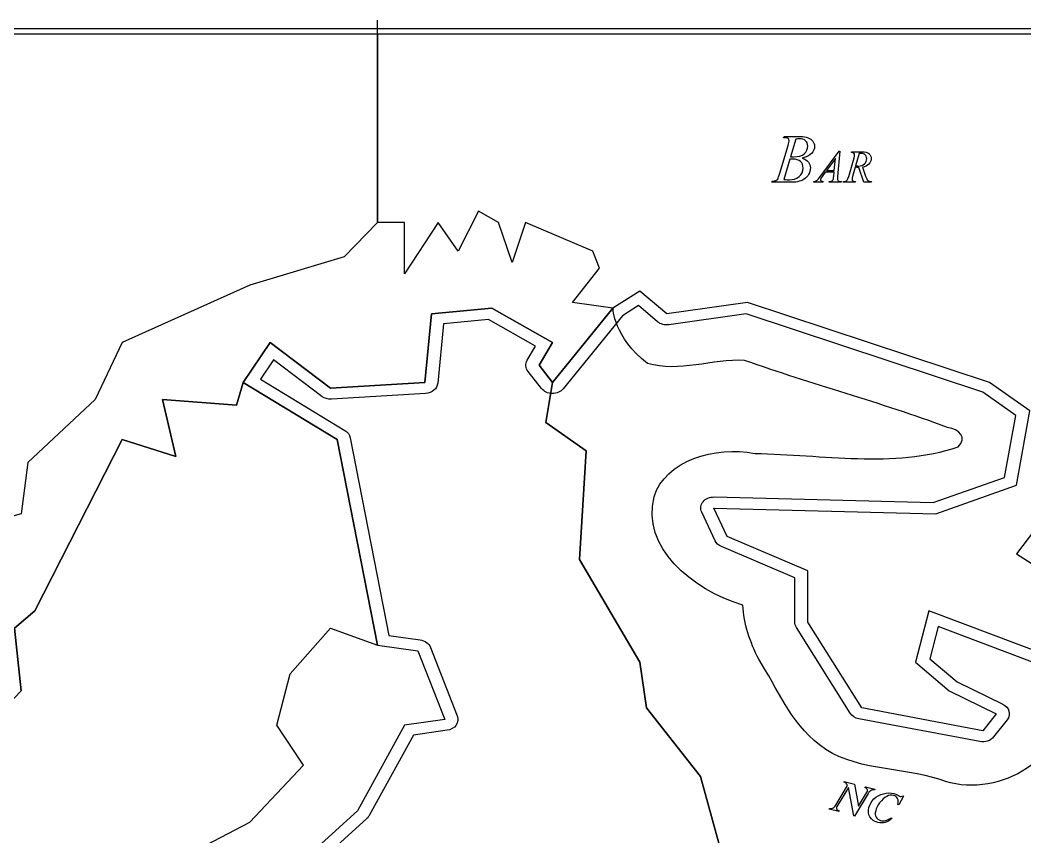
# Model space of a CAD drawing. Extents: x 1 to 639, y -1 to 499.
# Drawn here: x 325.4 to 481.5, y 371.9 to 498.9 of the extents above; entities that cross this region are included whole.
import ezdxf

# ---------------------------------------------------------------- set-up
doc = ezdxf.new("R2010")
doc.units = 0
for name, color, linetype in [('Background', 7, 'CONTINUOUS'), ('Dividing_Lines', 7, 'CONTINUOUS'), ('Label_Land', 7, 'CONTINUOUS'), ('Label_Sea', 7, 'CONTINUOUS'), ('Land', 7, 'CONTINUOUS'), ('Nations', 7, 'CONTINUOUS'), ('Seas', 7, 'CONTINUOUS')]:
    doc.layers.add(name, color=color, linetype=linetype)

msp = doc.modelspace()

# ---------------------------------------------------------------- linework, layer by layer
at = {"layer": 'Background', "color": 1}
msp.add_lwpolyline([(638.64735, 497.531739), (1.344743, 497.531739)], dxfattribs=at)
at = {"layer": 'Dividing_Lines', "color": 2}
for points in [[(380.963088, 496.545788), (380.966792, 498.876493)], [(380.963088, 496.714629), (380.963088, 467.407798), (375.739342, 462.079291), (361.112708, 457.638855), (341.262275, 448.758006), (337.083263, 439.87715), (326.635667, 430.10821), (325.590934, 422.115435), (319.322349, 420.339261), (307.829994, 398.137126), (292.158626, 379.487321), (283.800549, 377.71116), (278.576777, 370.606466), (272.308193, 371.494556), (249.323545, 359.949438), (250.349643, 354.620553), (246.189263, 348.404335), (244.099744, 336.859213), (246.171388, 331.53037), (242.010235, 326.202181)]]:
    msp.add_lwpolyline(points, dxfattribs=at)
at = {"layer": 'Label_Land', "color": 7}
for points in [[(452.133409, 376.801266), (453.992135, 379.890558)], [(457.192684, 378.637524), (455.060604, 375.11877), (454.930712, 375.15241), (454.101792, 379.557653), (452.399952, 376.732235)], [(453.402629, 380.383988), (453.473204, 380.499837), (455.03844, 380.09446)], [(455.03844, 380.09446), (455.681864, 376.650771), (456.919283, 378.708331)], [(456.680121, 379.535158), (456.750696, 379.651007), (458.220261, 379.270408), (458.153131, 379.153667)], [(462.67033, 378.230272), (461.944436, 376.855871), (461.811165, 376.890386)], [(462.543882, 378.26302), (462.67033, 378.230272)], [(452.683844, 375.922824), (452.620028, 375.805225), (451.109452, 376.196445), (451.173268, 376.314044)], [(460.728567, 374.810855), (460.892614, 374.768369)]]:
    msp.add_lwpolyline(points, dxfattribs=at)
for points in [[(453.755692, 380.227298), (453.683769, 380.287009), (453.566081, 380.339239), (453.402629, 380.383988)], [(453.992135, 379.890558), (453.906429, 380.05534), (453.827615, 380.167587), (453.755692, 380.227298)], [(457.018034, 379.320766), (456.96523, 379.406942), (456.852593, 379.478406), (456.680121, 379.535158)], [(456.919283, 378.708331), (456.985533, 378.821675), (457.031135, 378.925867), (457.056089, 379.020905)], [(457.056089, 379.020905), (457.085797, 379.134047), (457.073112, 379.234), (457.018034, 379.320766)], [(457.647324, 379.117912), (457.502203, 379.056411), (457.350657, 378.896282), (457.192684, 378.637524)], [(458.153131, 379.153667), (457.963321, 379.190741), (457.794719, 379.178823), (457.647324, 379.117912)], [(458.085039, 377.768405), (458.477383, 378.159801), (458.964731, 378.431131), (459.547086, 378.582396)], [(460.072393, 378.178094), (459.690135, 377.991923), (459.31859, 377.651934), (458.957757, 377.158126)], [(459.547086, 378.582396), (460.13231, 378.735335), (460.67669, 378.7466), (461.180226, 378.61619)], [(461.117415, 378.335203), (460.802992, 378.416635), (460.454651, 378.364265), (460.072393, 378.178094)], [(461.747314, 377.856687), (461.619013, 378.100169), (461.409047, 378.259674), (461.117415, 378.335203)], [(461.180226, 378.61619), (461.371614, 378.566623), (461.599017, 378.464228), (461.862435, 378.309005)], [(461.811165, 376.890386), (461.899768, 377.292779), (461.878484, 377.614879), (461.747314, 377.856687)], [(461.862435, 378.309005), (461.997567, 378.230506), (462.093612, 378.183882), (462.150569, 378.16913)], [(462.150569, 378.16913), (462.264483, 378.139628), (462.395587, 378.170925), (462.543882, 378.26302)], [(451.173268, 376.314044), (451.303149, 376.280407), (451.398402, 376.267821), (451.459025, 376.276287)], [(451.459025, 376.276287), (451.564226, 376.287709), (451.675756, 376.332533), (451.793615, 376.410761)], [(451.793615, 376.410761), (451.91209, 376.491246), (452.025355, 376.621414), (452.133409, 376.801266)], [(452.280666, 376.458624), (452.248582, 376.336431), (452.26261, 376.227671), (452.322752, 376.132344)], [(452.399952, 376.732235), (452.342411, 376.633552), (452.302649, 376.542348), (452.280666, 376.458624)], [(457.46122, 374.975547), (457.210259, 375.400632), (457.155779, 375.883581), (457.297781, 376.424397)], [(457.297781, 376.424397), (457.430871, 376.93127), (457.69329, 377.379273), (458.085039, 377.768405)], [(458.957757, 377.158126), (458.665267, 376.757787), (458.461983, 376.340386), (458.347906, 375.905924)], [(452.322752, 376.132344), (452.385763, 376.038691), (452.506127, 375.968851), (452.683844, 375.922824)], [(458.679293, 374.123573), (458.121075, 374.268145), (457.71505, 374.552136), (457.46122, 374.975547)], [(458.347906, 375.905924), (458.245713, 375.516718), (458.263276, 375.194373), (458.400596, 374.938888)], [(458.400596, 374.938888), (458.540786, 374.685078), (458.77835, 374.5148), (459.11329, 374.428054)], [(460.892614, 374.768369), (460.49957, 374.420656), (460.136089, 374.199413), (459.80217, 374.104641)], [(459.901257, 374.412484), (460.155431, 374.472324), (460.431202, 374.605115), (460.728567, 374.810855)], [(459.80217, 374.104641), (459.470527, 374.009279), (459.096235, 374.01559), (458.679293, 374.123573)], [(459.11329, 374.428054), (459.384427, 374.357833), (459.647082, 374.352643), (459.901257, 374.412484)]]:
    msp.add_open_spline(points, degree=3, dxfattribs=at)
at = {"layer": 'Label_Sea', "color": 3}
for points in [[(443.464118, 475.076354), (444.751518, 479.396169)], [(444.046905, 480.590564), (444.121059, 480.785245), (446.685245, 480.785245)], [(445.93296, 480.369574), (445.122388, 477.628255)], [(449.811027, 474.650159), (452.671896, 478.515712), (452.795486, 478.515712)], [(452.795486, 478.515712), (452.431702, 474.558957)], [(454.572056, 478.277184), (454.614439, 478.406972), (456.175567, 478.406972)], [(455.80117, 478.126352), (455.236049, 476.214621)], [(444.995239, 477.233633), (444.078676, 474.113473)], [(454.162363, 474.576496), (454.999415, 477.449353)], [(451.827758, 474.611574), (451.884246, 475.214909), (450.513877, 475.214909), (450.026469, 474.558957)], [(455.176034, 476.014678), (454.762781, 474.576496)], [(456.493441, 473.650447), (455.727017, 475.962062)], [(456.323908, 476.014678), (456.790124, 474.622097)], [(444.825706, 473.650447), (442.192621, 473.650447), (442.261519, 473.845128)], [(450.171285, 473.780234), (450.132428, 473.650447), (448.716115, 473.650447), (448.754972, 473.780234)], [(453.025169, 473.780234), (452.98621, 473.650447), (451.100156, 473.650447), (451.139013, 473.780234), (451.220253, 473.780234)], [(455.207805, 473.780234), (455.176034, 473.650447), (453.32175, 473.650447), (453.360607, 473.780234)], [(457.676612, 473.780234), (457.637789, 473.650447), (456.493441, 473.650447)]]:
    msp.add_lwpolyline(points, dxfattribs=at)
for points in [[(444.046905, 480.590565)], [(452.096162, 477.347627), (450.708128, 475.470975), (451.912524, 475.470975)]]:
    msp.add_lwpolyline(points, close=True, dxfattribs=at)
for points in [[(444.216438, 480.585302), (444.156401, 480.585302), (444.09989, 480.587057), (444.046905, 480.590565)], [(444.76742, 480.469546), (444.672052, 480.546717), (444.488392, 480.585302), (444.216438, 480.585302)], [(444.751518, 479.396169), (444.861014, 479.760977), (444.915762, 480.017044), (444.915762, 480.16437)], [(444.915762, 480.16437), (444.915762, 480.294157), (444.866315, 480.395883), (444.76742, 480.469546)], [(446.420367, 480.432714), (446.293217, 480.432714), (446.130748, 480.411668), (445.93296, 480.369574)], [(447.469335, 480.127539), (447.250367, 480.330989), (446.90071, 480.432714), (446.420367, 480.432714)], [(446.685245, 480.785245), (447.116153, 480.785245), (447.499377, 480.718597), (447.834916, 480.585302)], [(447.797823, 479.285675), (447.797823, 479.646974), (447.688327, 479.927596), (447.469335, 480.127539)], [(447.834916, 480.585302), (448.173982, 480.452007), (448.426507, 480.266095), (448.592492, 480.027567)], [(448.592492, 480.027567), (448.762025, 479.789039), (448.846791, 479.53648), (448.846791, 479.26989)], [(445.620375, 477.617731), (446.355018, 477.617731), (446.900699, 477.775581), (447.257419, 478.09128)], [(448.396478, 478.15442), (448.099795, 477.82469), (447.614151, 477.5809), (446.939545, 477.42305)], [(447.257419, 478.09128), (447.617688, 478.410487), (447.797823, 478.808618), (447.797823, 479.285675)], [(448.846791, 479.26989), (448.846791, 478.859481), (448.696687, 478.487658), (448.396478, 478.15442)], [(454.949979, 478.168444), (454.862862, 478.243276), (454.736887, 478.279523), (454.572056, 478.277184)], [(455.084181, 477.894838), (455.084181, 478.00241), (455.039447, 478.093611), (454.949979, 478.168444)], [(454.999415, 477.449353), (455.055926, 477.64111), (455.084181, 477.789605), (455.084181, 477.894838)], [(456.069609, 478.154413), (455.994246, 478.154413), (455.904766, 478.145059), (455.80117, 478.126352)], [(456.730076, 477.947455), (456.584096, 478.085427), (456.363941, 478.154413), (456.069609, 478.154413)], [(456.175567, 478.406972), (456.698294, 478.406972), (457.07503, 478.308754), (457.305776, 478.112319)], [(456.952571, 477.351135), (456.952571, 477.61071), (456.878406, 477.809483), (456.730076, 477.947455)], [(457.305776, 478.112319), (457.536521, 477.915885), (457.651894, 477.65748), (457.651894, 477.337104)], [(445.408458, 477.249416), (445.295436, 477.249416), (445.157697, 477.244155), (444.995239, 477.233633)], [(445.122388, 477.628255), (445.351959, 477.621239), (445.517954, 477.617731), (445.620375, 477.617731)], [(446.679956, 476.886362), (446.418604, 477.128398), (445.994771, 477.249416), (445.408458, 477.249416)], [(447.077307, 475.876125), (447.077307, 476.307581), (446.944857, 476.644326), (446.679956, 476.886362)], [(446.939545, 477.42305), (447.373979, 477.261693), (447.693628, 477.047719), (447.898491, 476.781129)], [(447.898491, 476.781129), (448.103332, 476.514539), (448.205753, 476.22164), (448.205753, 475.902434)], [(455.236049, 476.214621), (455.386753, 476.193574), (455.520966, 476.183051), (455.63869, 476.183051)], [(455.63869, 476.183051), (456.043693, 476.183051), (456.363929, 476.29413), (456.599399, 476.516288)], [(457.295197, 476.495242), (457.059727, 476.242683), (456.735964, 476.082495), (456.323908, 476.014678)], [(456.599399, 476.516288), (456.834847, 476.740785), (456.952571, 477.019067), (456.952571, 477.351135)], [(457.651894, 477.337104), (457.651894, 477.03076), (457.532995, 476.750139), (457.295197, 476.495242)], [(443.125052, 474.160827), (443.209819, 474.294123), (443.322841, 474.599298), (443.464118, 475.076354)], [(446.436269, 474.534405), (446.863628, 474.864135), (447.077307, 475.311375), (447.077307, 475.876125)], [(447.930262, 474.886935), (447.746601, 474.564221), (447.509967, 474.313415), (447.220359, 474.134519)], [(448.205753, 475.902434), (448.205753, 475.548149), (448.113923, 475.20965), (447.930262, 474.886935)], [(449.214135, 473.952115), (449.348338, 474.062025), (449.547301, 474.294706), (449.811027, 474.650159)], [(455.727017, 475.962062), (455.548058, 475.959723), (455.364397, 475.977261), (455.176034, 476.014678)], [(456.790124, 474.622097), (456.903146, 474.280675), (457.016168, 474.058517), (457.12919, 473.955623)], [(442.261519, 473.845128), (442.536999, 473.852144), (442.724186, 473.878452), (442.82308, 473.924053)], [(442.82308, 473.924053), (442.964358, 473.983685), (443.065015, 474.06261), (443.125052, 474.160827)], [(444.078676, 474.113473), (444.460125, 474.064364), (444.758582, 474.039809), (444.974047, 474.039809)], [(446.18197, 473.739895), (445.89234, 473.680263), (445.440252, 473.650447), (444.825706, 473.650447)], [(444.974047, 474.039809), (445.525029, 474.039809), (446.012437, 474.204674), (446.436269, 474.534405)], [(447.220359, 474.134519), (446.934255, 473.955623), (446.588126, 473.824082), (446.18197, 473.739895)], [(448.754972, 473.780234), (448.929207, 473.78725), (449.082261, 473.844543), (449.214135, 473.952115)], [(449.81808, 474.239751), (449.789824, 474.176612), (449.775696, 474.11698), (449.775696, 474.060855)], [(449.775696, 474.060855), (449.775696, 473.986023), (449.806303, 473.921714), (449.867515, 473.867928)], [(450.026469, 474.558957), (449.915798, 474.411631), (449.846335, 474.305229), (449.81808, 474.239751)], [(449.867515, 473.867928), (449.928751, 473.814143), (450.030007, 473.784911), (450.171285, 473.780234)], [(451.220253, 473.780234), (451.373307, 473.780234), (451.498106, 473.812974), (451.59465, 473.878452)], [(451.59465, 473.878452), (451.662938, 473.922884), (451.715911, 473.996546), (451.75357, 474.099441)], [(451.75357, 474.099441), (451.779475, 474.171934), (451.804204, 474.342645), (451.827758, 474.611574)], [(452.431702, 474.558957), (452.41294, 474.374215), (452.403559, 474.252613), (452.403559, 474.19415)], [(452.403559, 474.19415), (452.403559, 474.10061), (452.421214, 474.029286), (452.456522, 473.980177)], [(452.456522, 473.980177), (452.501278, 473.91236), (452.561327, 473.862082), (452.636667, 473.829343)], [(452.636667, 473.829343), (452.714359, 473.796604), (452.843859, 473.780234), (453.025169, 473.780234)], [(453.360607, 473.780234), (453.534842, 473.78725), (453.652577, 473.804789), (453.713812, 473.832851)], [(453.713812, 473.832851), (453.810356, 473.872606), (453.880994, 473.926391), (453.925728, 473.994208)], [(453.925728, 473.994208), (454.001069, 474.104118), (454.079947, 474.298214), (454.162363, 474.576496)], [(454.762781, 474.576496), (454.708621, 474.389416), (454.68154, 474.231567), (454.68154, 474.102949)], [(454.68154, 474.102949), (454.68154, 474.004731), (454.715684, 473.927561), (454.783972, 473.871436)], [(454.783972, 473.871436), (454.835782, 473.829343), (454.977059, 473.798942), (455.207805, 473.780234)], [(457.12919, 473.955623), (457.242212, 473.852728), (457.424686, 473.794266), (457.676612, 473.780234)]]:
    msp.add_open_spline(points, degree=3, dxfattribs=at)
at = {"layer": 'Land', "color": 5}
for points in [[(316.188076, 384.815854), (325.590912, 394.584788), (324.546126, 404.353735), (327.680405, 407.017978), (341.262254, 433.660559), (349.620331, 430.996297), (347.530812, 439.877158), (359.023141, 438.989074), (360.0679, 442.541418), (364.246939, 448.758014), (373.649776, 441.653326), (388.276384, 442.541418), (389.321143, 453.198434), (398.723953, 454.086526), (408.12679, 448.758014), (406.037297, 445.20567), (408.12679, 442.541418), (417.5296, 454.086526), (411.261069, 454.97461), (415.440081, 460.303125), (414.395348, 462.967388), (403.947752, 467.407806), (401.858232, 461.191204), (399.76874, 467.407806), (396.634461, 469.183984), (393.500155, 462.967388), (390.365877, 467.407806), (385.142078, 459.415039), (385.142078, 467.407806), (380.963093, 467.407806), (375.739321, 462.079299), (361.112687, 457.638863), (341.262254, 448.758014), (337.083242, 439.877158), (326.635646, 430.108218), (325.590912, 422.115442), (319.322328, 420.339267)], [(485.438949, 399.913291), (466.633276, 407.017978), (464.54373, 399.025222), (469.767528, 394.584788), (477.080819, 391.032443), (474.991353, 388.368189), (456.18568, 391.920535), (447.827603, 405.241814), (447.827603, 413.23459), (435.290514, 418.563096), (433.200968, 423.00353), (467.677983, 422.115442), (480.215072, 426.555876), (482.304697, 438.100982), (476.036059, 442.541418), (438.424766, 454.97461), (425.887704, 453.198434), (421.708639, 456.750779), (417.5296, 454.086526), (408.12679, 442.541418), (407.08203, 436.324809), (413.350588, 431.884383), (412.305802, 415.010754), (421.708639, 399.025222), (422.753398, 391.920535), (431.111502, 381.263505), (435.290514, 366.166045)], [(435.290514, 366.166045), (431.111502, 381.263505), (422.753398, 391.920535), (421.708639, 399.025222), (412.305802, 415.010754), (413.350588, 431.884383), (407.08203, 436.324809), (408.12679, 442.541418), (406.037297, 445.20567), (408.12679, 448.758014), (398.723953, 454.086526), (389.321143, 453.198434), (388.276384, 442.541418), (373.649776, 441.653326), (364.246939, 448.758014), (360.0679, 442.541418), (374.694535, 433.660559), (380.963093, 401.689468), (387.231651, 400.80139), (391.410663, 390.144354), (385.142078, 389.256278), (377.828788, 375.934988), (363.202179, 362.613706)], [(347.530812, 367.054126), (361.112687, 374.158817), (369.470737, 383.039676), (365.291725, 389.256278), (367.381244, 397.249044), (373.649776, 404.353735), (380.963093, 401.689468), (374.694535, 433.660559), (360.0679, 442.541418), (359.023141, 438.989074), (347.530812, 439.877158), (349.620331, 430.996297), (341.262254, 433.660559), (327.680405, 407.017978), (324.546126, 404.353735), (325.590912, 394.584788), (316.188076, 384.815854)], [(491.70748, 430.996297), (480.215072, 415.89885), (492.75216, 407.906074)]]:
    msp.add_lwpolyline(points, dxfattribs=at)
at = {"layer": 'Land', "color": 3}
for points in [[(422.889394, 445.498836), (417.651943, 449.488581), (417.5296, 454.086518), (417.5296, 454.086518)], [(437.972038, 445.97276), (432.941676, 446.239291), (427.803894, 443.982571), (422.889394, 445.498836)], [(469.496013, 435.527934), (459.219734, 439.409875), (448.336634, 442.251919), (437.972038, 445.97276)], [(471.170295, 432.52369), (472.672943, 433.906153), (471.350371, 435.28388), (469.496013, 435.527934)], [(423.925581, 424.745221), (425.598699, 430.372676), (433.426022, 432.744987), (439.577687, 431.488593)], [(439.577687, 431.488593), (450.166862, 431.347636), (461.057397, 429.147876), (471.170295, 432.52369)], [(437.723515, 407.914373), (429.722493, 410.260102), (421.880962, 417.024949), (423.925581, 424.745221)], [(440.178397, 399.494809), (438.809814, 402.152967), (437.855701, 405.015375), (437.723515, 407.914373)], [(449.644628, 386.200029), (445.019978, 389.746353), (443.113683, 394.971003), (440.178397, 399.494809)], [(486.685189, 391.8192), (487.853191, 383.893904), (476.802848, 377.494116), (468.392304, 380.777416)], [(468.392304, 380.777416), (462.257044, 382.827263), (454.708538, 382.059311), (449.644628, 386.200029)]]:
    msp.add_open_spline(points, degree=3, dxfattribs=at)
at = {"layer": 'Nations', "color": 5}
for points in [[(424.452869, 451.979531), (421.518245, 454.47408), (419.009335, 452.875955), (409.794855, 441.559558)], [(433.26214, 424.72778), (467.302089, 423.850642), (478.383653, 427.776162), (480.125457, 437.400749), (474.991961, 441.036032), (438.208655, 453.19558), (426.221634, 451.498255)], [(404.222733, 445.977367), (405.510671, 448.167904), (398.214075, 452.303744), (391.204923, 451.641534), (390.298381, 442.398109)], [(372.30273, 440.365547), (364.767348, 446.058189), (362.739265, 443.039197), (375.873756, 435.064175)], [(406.438829, 441.584349), (404.349151, 444.248818)], [(388.421561, 440.821109), (373.794899, 439.933871)], [(376.696001, 433.944568), (382.726275, 403.188867), (387.565793, 402.502779)], [(433.40692, 417.923796), (431.317268, 422.363655)], [(445.798064, 405.242559), (445.798064, 412.169617), (434.382623, 417.021864)], [(454.395563, 391.109229), (446.036851, 404.430636)], [(484.614878, 398.337545), (468.07573, 404.585858), (466.76615, 399.575634), (471.010355, 395.968827), (478.087611, 392.530096)], [(389.156282, 401.347351), (393.334579, 390.690409)], [(474.551139, 386.684988), (455.746181, 390.23761)], [(478.768304, 390.075958), (476.6786, 387.411493)], [(391.744064, 388.443849), (386.529606, 387.70448), (379.666291, 375.206019)], [(379.311909, 374.758725), (365.414545, 362.10137), (367.20064, 355.268917), (370.16548, 351.06786)]]:
    msp.add_lwpolyline(points, dxfattribs=at)
for points in [[(426.221634, 451.498255), (425.575207, 451.406438), (424.916414, 451.585694), (424.452869, 451.979531)], [(404.349151, 444.248818), (403.945076, 444.763947), (403.896828, 445.423662), (404.222733, 445.977367)], [(390.298381, 442.398109), (390.215305, 441.551172), (389.418806, 440.881913), (388.421561, 440.821109)], [(373.794899, 439.933871), (373.249397, 439.900947), (372.711357, 440.056599), (372.30273, 440.365547)], [(408.109121, 440.816783), (407.437183, 440.821747), (406.81172, 441.109172), (406.438829, 441.584349)], [(409.794855, 441.559558), (409.412305, 441.089961), (408.78106, 440.811819), (408.109121, 440.816783)], [(375.873756, 435.064175), (376.311631, 434.798406), (376.607395, 434.39568), (376.696001, 433.944568)], [(431.538553, 423.992222), (431.930513, 424.468676), (432.578487, 424.745205), (433.26214, 424.72778)], [(431.317268, 422.363655), (431.063402, 422.903516), (431.146593, 423.515768), (431.538553, 423.992222)], [(434.382623, 417.021864), (433.938483, 417.21086), (433.591323, 417.531772), (433.40692, 417.923796)], [(446.036851, 404.430636), (445.880044, 404.680508), (445.798034, 404.959358), (445.798064, 405.242559)], [(387.565793, 402.502779), (388.306691, 402.397588), (388.9186, 401.953061), (389.156282, 401.347351)], [(478.087611, 392.530096), (478.575724, 392.292794), (478.926097, 391.893949), (479.055135, 391.428723)], [(393.334579, 390.690409), (393.522185, 390.211995), (393.45407, 389.687751), (393.148165, 389.255668)], [(455.746181, 390.23761), (455.167882, 390.346634), (454.674508, 390.665032), (454.395563, 391.109229)], [(479.055135, 391.428723), (479.184173, 390.963497), (479.080301, 390.473614), (478.768304, 390.075958)], [(393.148165, 389.255668), (392.84226, 388.823585), (392.329212, 388.526952), (391.744064, 388.443849)], [(476.6786, 387.411493), (476.213789, 386.819316), (475.368719, 386.530733), (474.551139, 386.684988)], [(379.666291, 375.206019), (379.576486, 375.042048), (379.456897, 374.891105), (379.311909, 374.758725)]]:
    msp.add_open_spline(points, degree=3, dxfattribs=at)
at = {"layer": 'Seas', "color": 2}
for points in [[(167.8324, 325.3141), (161.563848, 324.426031), (163.653362, 329.754533), (170.966666, 332.418791), (172.011426, 335.971129), (157.384809, 339.523473), (157.384809, 496.714634), (380.963093, 496.714634), (380.963093, 467.407806), (375.739321, 462.079299), (361.112687, 457.638863), (341.262254, 448.758014), (337.083242, 439.877158), (326.635646, 430.108218), (325.590912, 422.115442), (319.322328, 420.339267), (307.829999, 398.137133), (292.158631, 379.487328), (283.800554, 377.711167), (278.576782, 370.606473), (272.308198, 371.494562), (249.323545, 359.949446), (209.622735, 359.949446)], [(485.438949, 399.913291), (466.633276, 407.017978), (464.54373, 399.025222), (469.767528, 394.584788), (477.080819, 391.032443), (474.991353, 388.368189), (456.185653, 391.920535), (447.827603, 405.241814), (447.827603, 413.23459), (435.290514, 418.563096), (433.200968, 423.00353), (467.677983, 422.115442), (480.215072, 426.555876), (482.304697, 438.100982), (476.036059, 442.541418), (438.424766, 454.97461), (425.887704, 453.198434), (421.708639, 456.750779), (417.5296, 454.086526), (411.261069, 454.97461), (415.440081, 460.303125), (414.395348, 462.967388), (403.947752, 467.407806), (401.858232, 461.191204), (399.76874, 467.407806), (396.634461, 469.183984), (393.500155, 462.967388), (390.365877, 467.407806), (385.142078, 459.415039), (385.142078, 467.407806), (380.963093, 467.407806), (380.963093, 496.714634), (566.930093, 496.714634)], [(491.70748, 430.996297), (480.215072, 415.89885), (492.75216, 407.906074)], [(347.530812, 367.054126), (361.112687, 374.158817), (369.470737, 383.039676), (365.291725, 389.256278), (367.381244, 397.249044), (373.649776, 404.353735), (380.963093, 401.689468), (387.231651, 400.80139), (391.410663, 390.144354), (385.142078, 389.256278), (377.828788, 375.934988), (363.202179, 362.613706)]]:
    msp.add_lwpolyline(points, dxfattribs=at)

doc.saveas('drawing.dxf')
